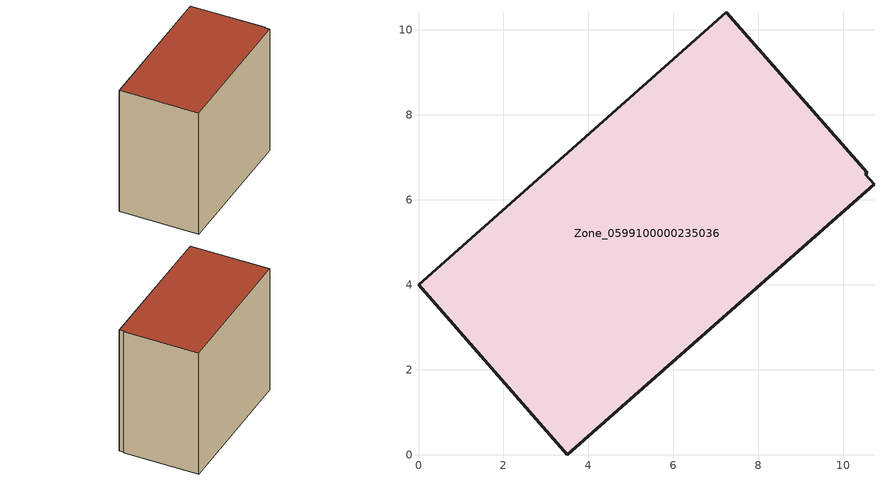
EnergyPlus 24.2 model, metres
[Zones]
Zone_0599100000235036
 floor ground (C_G): 10.56,6.63 10.52,6.59 10.72,6.36 3.5,0 0,4 7.25,10.41 z0
 wall outside (C_F): 10.56,6.63 7.25,10.41 0,4 3.5,0 10.72,6.36 10.52,6.59 10.56,6.63 z0:8.89
 roof outside (C_R): 10.52,6.59 10.56,6.63 7.25,10.41 0,4 3.5,0 10.72,6.36 z8.89
[BUILDING]
Pand.0599100000235036: North Axis=0; Terrain=City; Loads Convergence Tolerance Value=0.04; Temperature Convergence Tolerance Value=0.4; Solar Distribution=FullExterior; Maximum Number of Warmup Days=25; Minimum Number of Warmup Days=1
[Site:Location]
Rotterdam.The.Hague.AP_ZH_NLD Design_Conditions: Latitude=51.96; Longitude=4.45; Time Zone=1; Elevation=-4.5
[SITE:GROUNDTEMPERATURE:BUILDINGSURFACE]
18, 18, 18, 18, 18, 18, 18, 18, 18, 18, 18, 18
[MATERIAL] Thermal Absorptance=0.9; Solar Absorptance=0.7; Visible Absorptance=0.7
Name | Roughness | Thickness | Conductivity | Density | Specific Heat
G.TI.1975-1991 | MediumSmooth | 0.15 | 0.288461 | 540 | 1210
F.TI.1975-1991 | Rough | 0.3 | 0.230769 | 1920 | 840
R.TI.1975-1991 | MediumRough | 0.2 | 0.153846 | 1500 | 1000
[CONSTRUCTION]
C_G: G.TI.1975-1991
C_F: F.TI.1975-1991
C_R: R.TI.1975-1991
[ZONE]
Zone_0599100000235036: Type=1; Multiplier=1; Ceiling Height=Autocalculate; Volume=Autocalculate; Floor Area=autocalculate; Part of Total Floor Area=Yes
[ZONEINFILTRATION:DESIGNFLOWRATE]
Infil_Zone_0599100000235036: Zone or ZoneList or Space or SpaceList=Zone_0599100000235036; Schedule=AlwaysOn; Design Flow Rate Calculation Method=Flow/Area; Flow Rate per Floor Area=0.003; Constant Term Coefficient=1; Temperature Term Coefficient=0; Velocity Term Coefficient=0; Velocity Squared Term Coefficient=0
[HVACTEMPLATE:ZONE:IDEALLOADSAIRSYSTEM]
Zone_0599100000235036: Maximum Heating Supply Air Temperature=50; Minimum Cooling Supply Air Temperature=13; Maximum Heating Supply Air Humidity Ratio=0.0156; Minimum Cooling Supply Air Humidity Ratio=0.0077; Heating Limit=NoLimit; Cooling Limit=NoLimit; Dehumidification Control Type=ConstantSensibleHeatRatio; Cooling Sensible Heat Ratio=0.7; Dehumidification Setpoint=60; Humidification Control Type=None; Humidification Setpoint=30; Outdoor Air Method=None; Outdoor Air Flow Rate per Person=0.00944; Outdoor Air Flow Rate per Zone Floor Area=0; Outdoor Air Flow Rate per Zone=0; Demand Controlled Ventilation Type=None; Outdoor Air Economizer Type=NoEconomizer; Heat Recovery Type=None; Sensible Heat Recovery Effectiveness=0.7; Latent Heat Recovery Effectiveness=0.65
[ZONECONTROL:THERMOSTAT]
ThermostatControl_Zone_0599100000235036: Zone or ZoneList=Zone_0599100000235036; Control Type Schedule=DualSetpointControlType; Control 1=Thermostat_Zone_0599100000235036; Temperature Difference Between Cutout And Setpoint=0
[THERMOSTATSETPOINT:DUALSETPOINT]
Thermostat_Zone_0599100000235036: Heating Setpoint Temperature Schedule=HeatingSetpoint_Zone_0599100000235036; Cooling Setpoint Temperature Schedule=CoolingSetpoint_Zone_0599100000235036
[SCHEDULE:COMPACT]
HeatingSetpoint_Zone_0599100000235036: Through: 12/31, For: AllDays, Until: 24:00, 21
CoolingSetpoint_Zone_0599100000235036: Through: 12/31, For: AllDays, Until: 24:00, 24
DualSetpointControlType: Through: 12/31, For: AllDays, Until: 24:00, 4
AlwaysOn: Through: 12/31, For: AllDays, Until: 24:00, 1
